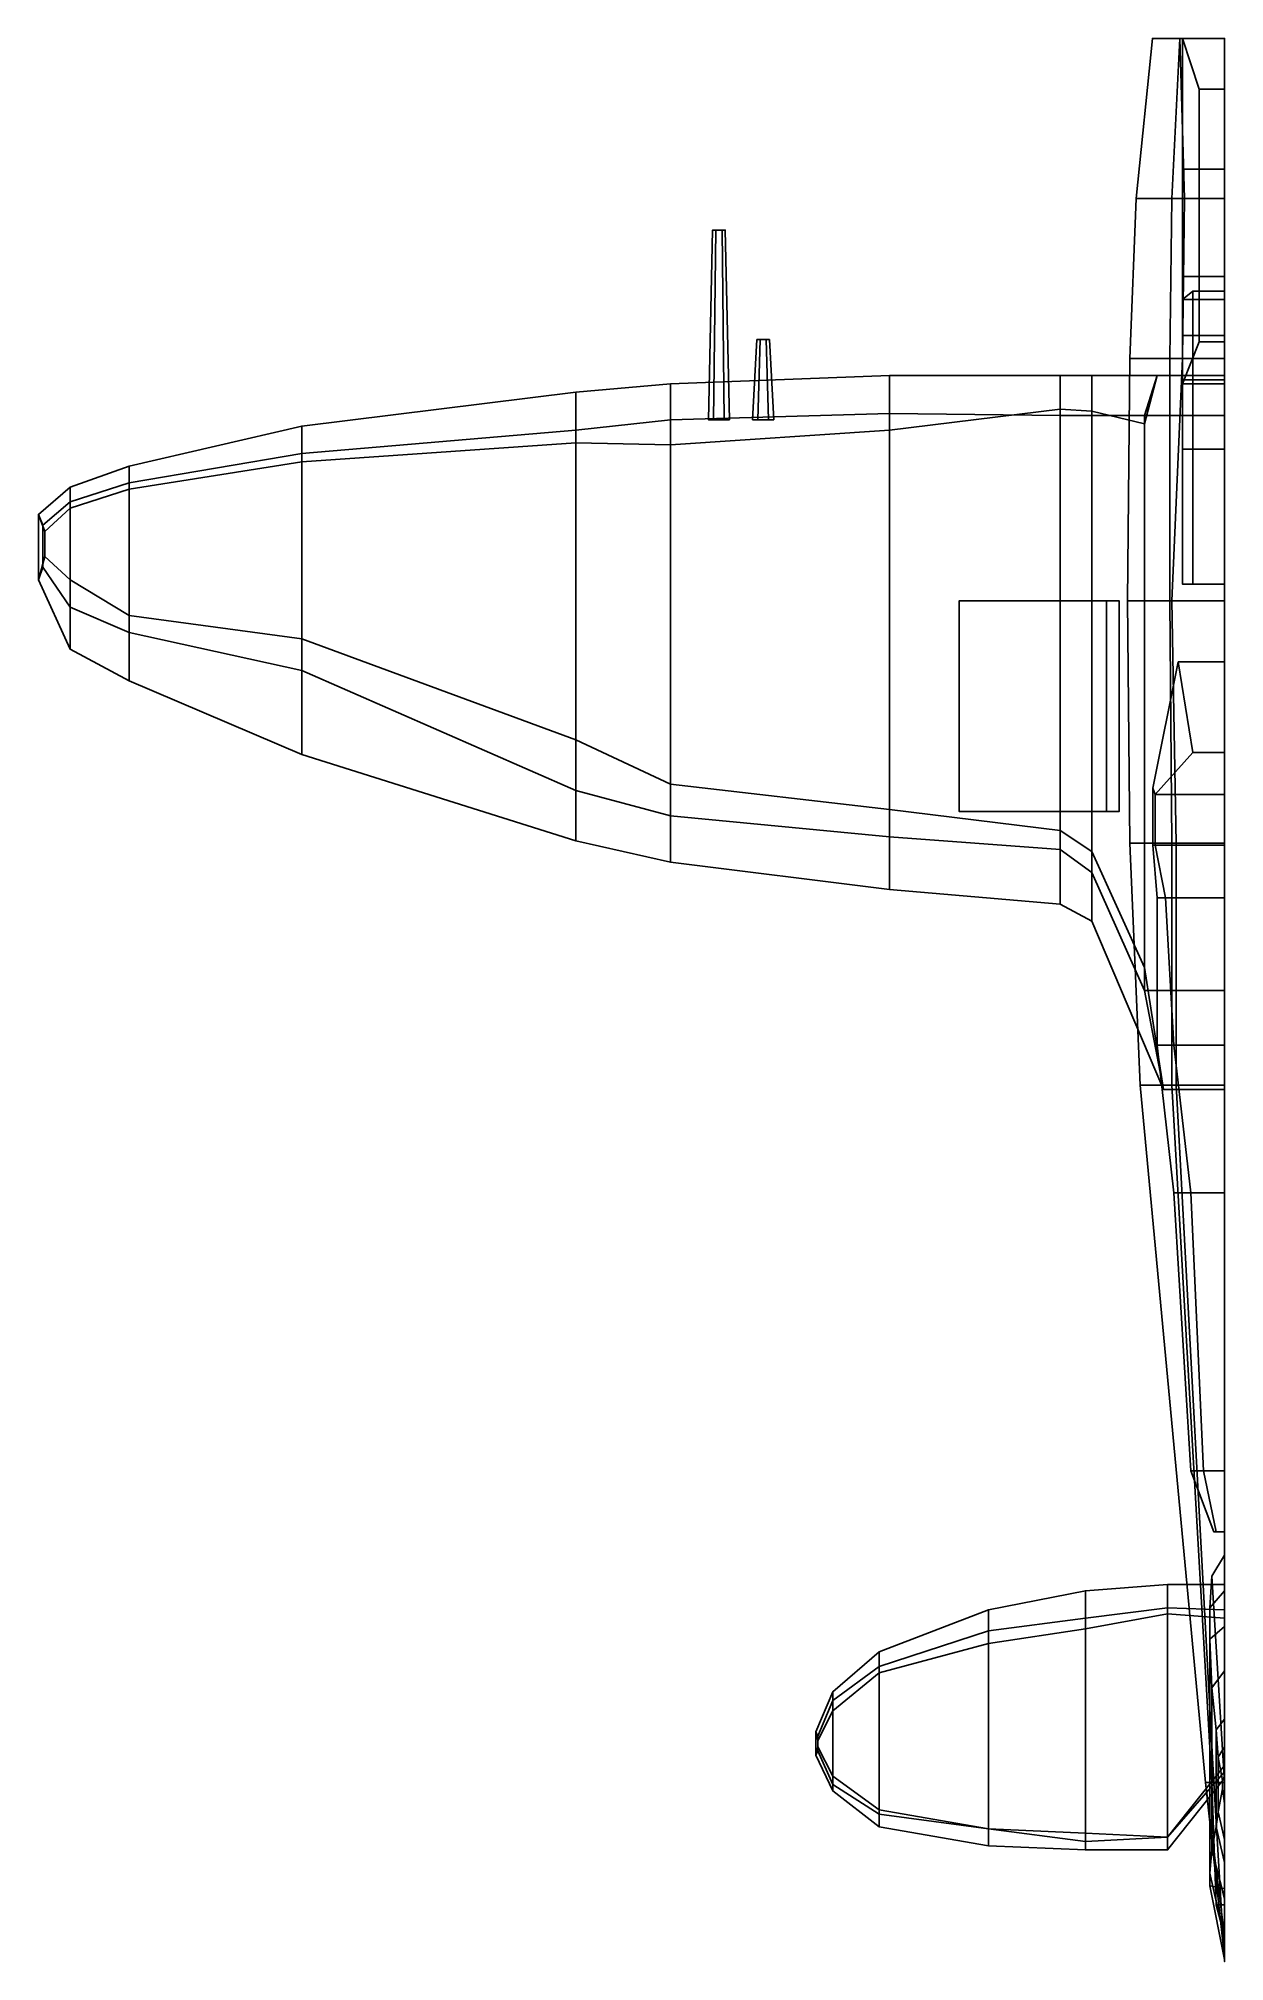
# Model space of a CAD drawing. Extents: x -5.63 to 0, y -4.98 to 4.15.
import ezdxf

# ---------------------------------------------------------------- set-up
doc = ezdxf.new("R2010")
doc.units = 0
doc.layers.add('HULL2', color=3, linetype='CONTINUOUS')

msp = doc.modelspace()

# ---------------------------------------------------------------- linework, layer by layer
at = {"layer": 'HULL2'}
for points in [[(-0.19, 3.39, 2.43), (-0.42, 3.39, 2.2), (-0.3424, 4.15, 2.1012), (-0.2116, 4.15, 2.2812)], [(-0.42, 3.39, 2.2), (-0.42, 3.39, 1.67), (-0.3424, 4.15, 1.8788), (-0.3424, 4.15, 2.1012)], [(-0.42, 3.39, 1.67), (-0.25, 3.39, 1.48), (-0.2116, 4.15, 1.6988), (-0.3424, 4.15, 1.8788)], [(-0.2116, 4.15, 2.2812), (-0.3424, 4.15, 2.1012), (0, 4.15, 2.23), (0, 4.15, 2.35)], [(-0.3424, 4.15, 2.1012), (-0.3424, 4.15, 1.8788), (0, 4.15, 1.74), (0, 4.15, 2.23)], [(-0.3424, 4.15, 1.8788), (-0.2116, 4.15, 1.6988), (0, 4.15, 1.63), (0, 4.15, 1.74)], [(-0.2116, 4.15, 1.6988), (-0.25, 3.39, 1.48), (0, 3.39, 1.44), (0, 4.15, 1.63)], [(0, 4.15, 2.35), (0, 3.39, 2.48), (-0.19, 3.39, 2.43), (-0.2116, 4.15, 2.2812)], [(-0.2, 3.53, 1.52), (-0.12, 3.53, 1.43), (-0.12, 3.91, 1.55), (-0.2, 4.15, 1.7)], [(-0.2, 4.15, 1.7), (-0.12, 3.91, 1.55), (0, 3.91, 1.51), (0, 4.15, 1.7)], [(-0.12, 3.91, 1.55), (-0.12, 3.53, 1.43), (0, 3.53, 1.39), (0, 3.91, 1.51)], [(-0.2, 3.02, 1.44), (-0.12, 3.02, 1.35), (-0.12, 3.53, 1.43), (-0.2, 3.53, 1.52)], [(-0.12, 3.53, 1.43), (-0.12, 3.02, 1.35), (0, 3.02, 1.32), (0, 3.53, 1.39)], [(-0.2, 2.63, 2.44), (-0.45, 2.63, 2.2), (-0.42, 3.39, 2.2), (-0.19, 3.39, 2.43)], [(-0.45, 2.63, 1.61), (-0.26, 2.63, 1.39), (-0.25, 3.39, 1.48), (-0.42, 3.39, 1.67)], [(-0.45, 2.63, 2.2), (-0.45, 2.63, 1.61), (-0.42, 3.39, 1.67), (-0.42, 3.39, 2.2)], [(-0.25, 3.39, 1.48), (-0.26, 2.63, 1.39), (0, 2.63, 1.33), (0, 3.39, 1.44)], [(0, 3.39, 2.48), (0, 2.63, 2.53), (-0.2, 2.63, 2.44), (-0.19, 3.39, 2.43)], [(-2.45, 2.34, 1.62), (-2.425, 2.34, 1.5767), (-2.415, 3.24, 1.594), (-2.43, 3.24, 1.62)], [(-2.425, 2.34, 1.6633), (-2.45, 2.34, 1.62), (-2.43, 3.24, 1.62), (-2.415, 3.24, 1.646)], [(-2.385, 3.24, 1.646), (-2.415, 3.24, 1.646), (-2.43, 3.24, 1.62), (-2.37, 3.24, 1.62)], [(-2.37, 3.24, 1.62), (-2.43, 3.24, 1.62), (-2.415, 3.24, 1.594), (-2.385, 3.24, 1.594)], [(-2.425, 2.34, 1.5767), (-2.375, 2.34, 1.5767), (-2.385, 3.24, 1.594), (-2.415, 3.24, 1.594)], [(-2.375, 2.34, 1.6633), (-2.425, 2.34, 1.6633), (-2.415, 3.24, 1.646), (-2.385, 3.24, 1.646)], [(-2.375, 2.34, 1.5767), (-2.35, 2.34, 1.62), (-2.37, 3.24, 1.62), (-2.385, 3.24, 1.594)], [(-2.35, 2.34, 1.62), (-2.375, 2.34, 1.6633), (-2.385, 3.24, 1.646), (-2.37, 3.24, 1.62)], [(-0.2, 2.51, 1.39), (-0.12, 2.71, 1.35), (-0.12, 3.02, 1.35), (-0.2, 3.02, 1.44)], [(-0.12, 3.02, 1.35), (-0.12, 2.71, 1.35), (0, 2.71, 1.32), (0, 3.02, 1.32)], [(-0.2, 2.74, 1.4), (-0.15, 2.74, 1.15), (-0.15, 2.95, 1.21), (-0.2, 2.91, 1.43)], [(-0.2, 2.91, 1.43), (-0.15, 2.95, 1.21), (0, 2.95, 1.16), (0, 2.91, 1.43)], [(-0.15, 2.95, 1.21), (-0.15, 2.74, 1.15), (0, 2.74, 1.1), (0, 2.95, 1.16)], [(-0.2, 2.53, 1.39), (-0.15, 2.53, 1.13), (-0.15, 2.74, 1.15), (-0.2, 2.74, 1.4)], [(-0.15, 2.74, 1.15), (-0.15, 2.53, 1.13), (0, 2.53, 1.08), (0, 2.74, 1.1)], [(-2.24, 2.34, 1.62), (-2.215, 2.34, 1.5767), (-2.205, 2.72, 1.594), (-2.22, 2.72, 1.62)], [(-2.215, 2.34, 1.6633), (-2.24, 2.34, 1.62), (-2.22, 2.72, 1.62), (-2.205, 2.72, 1.646)], [(-2.16, 2.72, 1.62), (-2.22, 2.72, 1.62), (-2.205, 2.72, 1.594), (-2.175, 2.72, 1.594)], [(-2.175, 2.72, 1.646), (-2.205, 2.72, 1.646), (-2.22, 2.72, 1.62), (-2.16, 2.72, 1.62)], [(-2.215, 2.34, 1.5767), (-2.165, 2.34, 1.5767), (-2.175, 2.72, 1.594), (-2.205, 2.72, 1.594)], [(-2.165, 2.34, 1.6633), (-2.215, 2.34, 1.6633), (-2.205, 2.72, 1.646), (-2.175, 2.72, 1.646)], [(-2.165, 2.34, 1.5767), (-2.14, 2.34, 1.62), (-2.16, 2.72, 1.62), (-2.175, 2.72, 1.594)], [(-2.14, 2.34, 1.62), (-2.165, 2.34, 1.6633), (-2.175, 2.72, 1.646), (-2.16, 2.72, 1.62)], [(0, 2.51, 1.39), (0, 2.71, 1.32), (-0.12, 2.71, 1.35), (-0.2, 2.51, 1.39)], [(-0.25, 1.48, 2.45), (-0.46, 1.48, 2.11), (-0.45, 2.63, 2.2), (-0.2, 2.63, 2.44)], [(-0.46, 1.48, 1.54), (-0.26, 1.48, 1.32), (-0.26, 2.63, 1.39), (-0.45, 2.63, 1.61)], [(-0.46, 1.48, 2.11), (-0.46, 1.48, 1.54), (-0.45, 2.63, 1.61), (-0.45, 2.63, 2.2)], [(-0.26, 2.63, 1.39), (-0.26, 1.48, 1.32), (0, 1.48, 1.26), (0, 2.63, 1.33)], [(0, 2.63, 2.53), (0, 1.48, 2.53), (-0.25, 1.48, 2.45), (-0.2, 2.63, 2.44)], [(-3.08, 2.47, 1.71), (-4.38, 2.31, 1.78), (-4.38, 2.18, 1.71), (-3.08, 2.29, 1.6)], [(-3.08, 2.23, 1.84), (-4.38, 2.14, 1.87), (-4.38, 2.31, 1.78), (-3.08, 2.47, 1.71)], [(-2.63, 2.51, 1.68), (-3.08, 2.47, 1.71), (-3.08, 2.29, 1.6), (-2.63, 2.34, 1.55)], [(-2.63, 2.22, 1.82), (-3.08, 2.23, 1.84), (-3.08, 2.47, 1.71), (-2.63, 2.51, 1.68)], [(-1.59, 2.55, 1.6), (-2.63, 2.51, 1.68), (-2.63, 2.34, 1.55), (-1.59, 2.37, 1.44)], [(-1.59, 2.29, 1.75), (-2.63, 2.22, 1.82), (-2.63, 2.51, 1.68), (-1.59, 2.55, 1.6)], [(-0.78, 2.39, 1.68), (-1.59, 2.29, 1.75), (-1.59, 2.55, 1.6), (-0.78, 2.55, 1.51)], [(-0.78, 2.55, 1.51), (-1.59, 2.55, 1.6), (-1.59, 2.37, 1.44), (-0.78, 2.36, 1.33)], [(-0.63, 2.38, 1.66), (-0.78, 2.39, 1.68), (-0.78, 2.55, 1.51), (-0.63, 2.55, 1.5)], [(-0.63, 2.55, 1.5), (-0.78, 2.55, 1.51), (-0.78, 2.36, 1.33), (-0.63, 2.36, 1.33)], [(-0.38, 2.32, 1.71), (-0.63, 2.38, 1.66), (-0.63, 2.55, 1.5), (-0.32, 2.55, 1.5)], [(-0.32, 2.55, 1.5), (-0.63, 2.55, 1.5), (-0.63, 2.36, 1.33), (-0.38, 2.36, 1.33)], [(0, 2.55, 1.5), (-0.32, 2.55, 1.5), (-0.38, 2.36, 1.33), (0, 2.36, 1.33)], [(-0.2, 2.2, 1.39), (-0.15, 2.2, 1.18), (-0.15, 2.53, 1.13), (-0.2, 2.53, 1.39)], [(-0.15, 2.53, 1.13), (-0.15, 2.2, 1.18), (0, 2.2, 1.13), (0, 2.53, 1.08)], [(-0.78, 0.39, 1.68), (-1.59, 0.49, 1.75), (-1.59, 2.29, 1.75), (-0.78, 2.39, 1.68)], [(-0.63, 0.29, 1.66), (-0.78, 0.39, 1.68), (-0.78, 2.39, 1.68), (-0.63, 2.38, 1.66)], [(-0.38, -0.26, 1.71), (-0.63, 0.29, 1.66), (-0.63, 2.38, 1.66), (-0.38, 2.32, 1.71)], [(-4.38, 2.31, 1.78), (-5.2, 2.12, 1.81), (-5.2, 2.04, 1.78), (-4.38, 2.18, 1.71)], [(-4.38, 2.14, 1.87), (-5.2, 2.01, 1.88), (-5.2, 2.12, 1.81), (-4.38, 2.31, 1.78)], [(-4.38, 2.18, 1.71), (-4.38, 1.15, 1.71), (-3.08, 0.58, 1.6), (-3.08, 2.29, 1.6)], [(-3.08, 2.29, 1.6), (-3.08, 0.58, 1.6), (-2.63, 0.46, 1.55), (-2.63, 2.34, 1.55)], [(-2.63, 2.34, 1.55), (-2.63, 0.46, 1.55), (-1.59, 0.36, 1.44), (-1.59, 2.37, 1.44)], [(-1.59, 0.49, 1.75), (-2.63, 0.61, 1.82), (-2.63, 2.22, 1.82), (-1.59, 2.29, 1.75)], [(-1.59, 2.37, 1.44), (-1.59, 0.36, 1.44), (-0.78, 0.3, 1.33), (-0.78, 2.36, 1.33)], [(-0.78, 2.36, 1.33), (-0.78, 0.3, 1.33), (-0.63, 0.19, 1.33), (-0.63, 2.36, 1.33)], [(-0.63, 2.36, 1.33), (-0.63, 0.19, 1.33), (-0.38, -0.37, 1.33), (-0.38, 2.36, 1.33)], [(-0.38, 2.36, 1.33), (-0.38, -0.37, 1.33), (0, -0.37, 1.33), (0, 2.36, 1.33)], [(-3.08, 0.82, 1.84), (-4.38, 1.3, 1.87), (-4.38, 2.14, 1.87), (-3.08, 2.23, 1.84)], [(-2.63, 0.61, 1.82), (-3.08, 0.82, 1.84), (-3.08, 2.23, 1.84), (-2.63, 2.22, 1.82)], [(-0.2, 1.56, 1.39), (-0.15, 1.56, 1.32), (-0.15, 2.2, 1.18), (-0.2, 2.2, 1.39)], [(-0.15, 2.2, 1.18), (-0.15, 1.56, 1.32), (0, 1.56, 1.27), (0, 2.2, 1.13)], [(-5.2, 2.12, 1.81), (-5.48, 2.02, 1.84), (-5.48, 1.95, 1.81), (-5.2, 2.04, 1.78)], [(-5.2, 2.01, 1.88), (-5.48, 1.92, 1.88), (-5.48, 2.02, 1.84), (-5.2, 2.12, 1.81)], [(-5.2, 2.04, 1.78), (-5.2, 1.33, 1.78), (-4.38, 1.15, 1.71), (-4.38, 2.18, 1.71)], [(-4.38, 1.3, 1.87), (-5.2, 1.41, 1.88), (-5.2, 2.01, 1.88), (-4.38, 2.14, 1.87)], [(-5.48, 2.02, 1.84), (-5.63, 1.89, 1.84), (-5.61, 1.84, 1.82), (-5.48, 1.95, 1.81)], [(-5.48, 1.92, 1.88), (-5.6, 1.81, 1.86), (-5.63, 1.89, 1.84), (-5.48, 2.02, 1.84)], [(-5.48, 1.95, 1.81), (-5.48, 1.45, 1.81), (-5.2, 1.33, 1.78), (-5.2, 2.04, 1.78)], [(-5.2, 1.41, 1.88), (-5.48, 1.58, 1.88), (-5.48, 1.92, 1.88), (-5.2, 2.01, 1.88)], [(-5.61, 1.84, 1.82), (-5.61, 1.64, 1.82), (-5.48, 1.45, 1.81), (-5.48, 1.95, 1.81)], [(-5.48, 1.58, 1.88), (-5.6, 1.69, 1.86), (-5.6, 1.81, 1.86), (-5.48, 1.92, 1.88)], [(-5.63, 1.89, 1.84), (-5.63, 1.58, 1.84), (-5.61, 1.64, 1.82), (-5.61, 1.84, 1.82)], [(-5.6, 1.81, 1.86), (-5.6, 1.69, 1.86), (-5.63, 1.58, 1.84), (-5.63, 1.89, 1.84)], [(-5.48, 1.25, 1.84), (-5.63, 1.58, 1.84), (-5.6, 1.69, 1.86), (-5.48, 1.58, 1.88)], [(-5.48, 1.45, 1.81), (-5.61, 1.64, 1.82), (-5.63, 1.58, 1.84), (-5.48, 1.25, 1.84)], [(-5.2, 1.1, 1.81), (-5.48, 1.25, 1.84), (-5.48, 1.58, 1.88), (-5.2, 1.41, 1.88)], [(0, 1.56, 1.39), (0, 1.56, 1.27), (-0.15, 1.56, 1.32), (-0.2, 1.56, 1.39)], [(-1.26, 1.48, 1.4), (-1.26, 1.48, 1.02), (-0.56, 1.48, 0.95), (-0.5, 1.48, 1.35)], [(-1.26, 0.48, 1.4), (-1.26, 0.48, 1.23), (-1.26, 1.48, 1.02), (-1.26, 1.48, 1.4)], [(-0.56, 1.48, 0.95), (-1.26, 1.48, 1.02), (-1.26, 0.48, 1.23), (-0.56, 0.48, 1.15)], [(-0.5, 1.48, 1.35), (-0.56, 1.48, 0.95), (-0.56, 0.48, 1.15), (-0.5, 0.48, 1.35)], [(-0.23, 0.33, 2.47), (-0.45, 0.33, 2.09), (-0.46, 1.48, 2.11), (-0.25, 1.48, 2.45)], [(-0.45, 0.33, 1.55), (-0.25, 0.33, 1.33), (-0.26, 1.48, 1.32), (-0.46, 1.48, 1.54)], [(-0.45, 0.33, 2.09), (-0.45, 0.33, 1.55), (-0.46, 1.48, 1.54), (-0.46, 1.48, 2.11)], [(-0.26, 1.48, 1.32), (-0.25, 0.33, 1.33), (0, 0.33, 1.26), (0, 1.48, 1.26)], [(0, 1.48, 2.53), (0, 0.33, 2.55), (-0.23, 0.33, 2.47), (-0.25, 1.48, 2.45)], [(-5.2, 1.33, 1.78), (-5.48, 1.45, 1.81), (-5.48, 1.25, 1.84), (-5.2, 1.1, 1.81)], [(-4.38, 0.75, 1.78), (-5.2, 1.1, 1.81), (-5.2, 1.41, 1.88), (-4.38, 1.3, 1.87)], [(-4.38, 1.15, 1.71), (-5.2, 1.33, 1.78), (-5.2, 1.1, 1.81), (-4.38, 0.75, 1.78)], [(-3.08, 0.34, 1.71), (-4.38, 0.75, 1.78), (-4.38, 1.3, 1.87), (-3.08, 0.82, 1.84)], [(-0.33, 0.56, 2.74), (-0.34, 0.59, 2.28), (-0.22, 1.19, 2.46), (-0.15, 0.76, 2.78)], [(-0.15, 0.76, 2.78), (-0.22, 1.19, 2.46), (0, 1.19, 2.46), (0, 0.76, 2.78)], [(-3.08, 0.58, 1.6), (-4.38, 1.15, 1.71), (-4.38, 0.75, 1.78), (-3.08, 0.34, 1.71)], [(-2.63, 0.24, 1.68), (-3.08, 0.34, 1.71), (-3.08, 0.82, 1.84), (-2.63, 0.61, 1.82)], [(0, 0.76, 2.78), (0, 0.56, 2.82), (-0.33, 0.56, 2.74), (-0.15, 0.76, 2.78)], [(-2.63, 0.46, 1.55), (-3.08, 0.58, 1.6), (-3.08, 0.34, 1.71), (-2.63, 0.24, 1.68)], [(-1.59, 0.11, 1.6), (-2.63, 0.24, 1.68), (-2.63, 0.61, 1.82), (-1.59, 0.49, 1.75)], [(-0.33, 0.32, 2.74), (-0.34, 0.32, 2.28), (-0.34, 0.59, 2.28), (-0.33, 0.56, 2.74)], [(0, 0.56, 2.82), (0, 0.32, 2.82), (-0.33, 0.32, 2.74), (-0.33, 0.56, 2.74)], [(-1.59, 0.36, 1.44), (-2.63, 0.46, 1.55), (-2.63, 0.24, 1.68), (-1.59, 0.11, 1.6)], [(-0.78, 0.04, 1.51), (-1.59, 0.11, 1.6), (-1.59, 0.49, 1.75), (-0.78, 0.39, 1.68)], [(-0.56, 0.48, 1.15), (-1.26, 0.48, 1.23), (-1.26, 0.48, 1.4), (-0.5, 0.48, 1.35)], [(-0.63, -0.04, 1.5), (-0.78, 0.04, 1.51), (-0.78, 0.39, 1.68), (-0.63, 0.29, 1.66)], [(-0.78, 0.3, 1.33), (-1.59, 0.36, 1.44), (-1.59, 0.11, 1.6), (-0.78, 0.04, 1.51)], [(-0.63, 0.19, 1.33), (-0.78, 0.3, 1.33), (-0.78, 0.04, 1.51), (-0.63, -0.04, 1.5)], [(-0.29, -0.84, 1.5), (-0.63, -0.04, 1.5), (-0.63, 0.29, 1.66), (-0.38, -0.26, 1.71)], [(-0.4, -0.82, 2.03), (-0.4, -0.82, 1.63), (-0.45, 0.33, 1.55), (-0.45, 0.33, 2.09)], [(-0.4, -0.82, 1.63), (-0.25, -0.82, 1.41), (-0.25, 0.33, 1.33), (-0.45, 0.33, 1.55)], [(-0.23, -0.82, 2.46), (-0.4, -0.82, 2.03), (-0.45, 0.33, 2.09), (-0.23, 0.33, 2.47)], [(-0.28, 0.07, 2.69), (-0.32, 0.07, 2.25), (-0.34, 0.32, 2.28), (-0.33, 0.32, 2.74)], [(0, 0.32, 2.82), (0, 0.07, 2.74), (-0.28, 0.07, 2.69), (-0.33, 0.32, 2.74)], [(-0.25, 0.33, 1.33), (-0.25, -0.82, 1.41), (0, -0.82, 1.35), (0, 0.33, 1.26)], [(-0.38, -0.37, 1.33), (-0.63, 0.19, 1.33), (-0.63, -0.04, 1.5), (-0.29, -0.84, 1.5)], [(-0.24, -0.63, 2.64), (-0.32, -0.63, 2.22), (-0.32, 0.07, 2.25), (-0.28, 0.07, 2.69)], [(0, 0.07, 2.74), (0, -0.63, 2.74), (-0.24, -0.63, 2.64), (-0.28, 0.07, 2.69)], [(0, -0.37, 1.33), (-0.38, -0.37, 1.33), (-0.29, -0.84, 1.5), (0, -0.84, 1.5)], [(-0.16, -1.33, 2.6), (-0.24, -1.33, 2.27), (-0.32, -0.63, 2.22), (-0.24, -0.63, 2.64)], [(0, -0.63, 2.74), (0, -1.33, 2.68), (-0.16, -1.33, 2.6), (-0.24, -0.63, 2.64)], [(-0.05, -4.13, 2.33), (-0.09, -4.13, 2.12), (-0.4, -0.82, 2.03), (-0.23, -0.82, 2.46)], [(-0.09, -4.13, 1.85), (-0.06, -4.13, 1.78), (-0.25, -0.82, 1.41), (-0.4, -0.82, 1.63)], [(-0.09, -4.13, 2.12), (-0.09, -4.13, 1.85), (-0.4, -0.82, 1.63), (-0.4, -0.82, 2.03)], [(-0.25, -0.82, 1.41), (-0.06, -4.13, 1.78), (0, -4.13, 1.72), (0, -0.82, 1.35)], [(0, -0.82, 2.54), (0, -4.13, 2.41), (-0.05, -4.13, 2.33), (-0.23, -0.82, 2.46)], [(-0.1, -2.65, 2.48), (-0.16, -2.65, 2.22), (-0.24, -1.33, 2.27), (-0.16, -1.33, 2.6)], [(0, -1.33, 2.68), (0, -2.65, 2.52), (-0.1, -2.65, 2.48), (-0.16, -1.33, 2.6)], [(-0.04, -2.94, 2.43), (-0.05, -2.94, 2.31), (-0.16, -2.65, 2.22), (-0.1, -2.65, 2.48)], [(0, -2.65, 2.52), (0, -2.94, 2.45), (-0.04, -2.94, 2.43), (-0.1, -2.65, 2.48)], [(0, -2.94, 2.45), (0, -2.94, 2.31), (-0.05, -2.94, 2.31), (-0.04, -2.94, 2.45)], [(-0.07, -3.3, 2.55), (-0.06, -3.15, 2.37), (0, -3.05, 2.45), (0, -3.22, 2.55)], [(-0.66, -3.22, 2.29), (-0.27, -3.19, 2.29), (-0.27, -3.33, 2.36), (-0.66, -3.4, 2.36)], [(-0.66, -3.35, 2.21), (-0.27, -3.3, 2.2), (-0.27, -3.19, 2.29), (-0.66, -3.22, 2.29)], [(-0.27, -3.19, 2.29), (0, -3.19, 2.29), (0, -3.35, 2.36), (-0.27, -3.33, 2.36)], [(-0.27, -3.3, 2.2), (0, -3.31, 2.2), (0, -3.19, 2.29), (-0.27, -3.19, 2.29)], [(-0.07, -4.13, 2.55), (0, -4.13, 2.41), (-0.06, -3.15, 2.37), (-0.07, -3.3, 2.55)], [(-1.12, -3.41, 2.23), (-0.66, -3.35, 2.21), (-0.66, -3.22, 2.29), (-1.12, -3.31, 2.29)], [(-1.12, -3.31, 2.29), (-0.66, -3.22, 2.29), (-0.66, -3.4, 2.36), (-1.12, -3.47, 2.36)], [(-0.07, -3.45, 2.94), (-0.07, -3.3, 2.55), (0, -3.22, 2.55), (0, -3.39, 2.94)], [(-1.64, -3.51, 2.29), (-1.12, -3.31, 2.29), (-1.12, -3.47, 2.36), (-1.64, -3.61, 2.36)], [(-1.64, -3.58, 2.25), (-1.12, -3.41, 2.23), (-1.12, -3.31, 2.29), (-1.64, -3.51, 2.29)], [(-1.12, -4.35, 2.23), (-0.66, -4.37, 2.21), (-0.66, -3.35, 2.21), (-1.12, -3.41, 2.23)], [(-0.66, -4.37, 2.21), (-0.27, -4.39, 2.2), (-0.27, -3.3, 2.2), (-0.66, -3.35, 2.21)], [(-0.27, -3.33, 2.36), (-0.27, -4.39, 2.36), (-0.66, -4.41, 2.36), (-0.66, -3.4, 2.36)], [(-0.27, -4.39, 2.2), (0, -4.08, 2.2), (0, -3.31, 2.2), (-0.27, -3.3, 2.2)], [(0, -3.35, 2.36), (0, -4.05, 2.36), (-0.27, -4.39, 2.36), (-0.27, -3.33, 2.36)], [(-0.07, -4.13, 2.94), (-0.07, -4.13, 2.55), (-0.07, -3.3, 2.55), (-0.07, -3.45, 2.94)], [(-1.64, -4.28, 2.25), (-1.12, -4.35, 2.23), (-1.12, -3.41, 2.23), (-1.64, -3.58, 2.25)], [(-0.66, -3.4, 2.36), (-0.66, -4.41, 2.36), (-1.12, -4.35, 2.36), (-1.12, -3.47, 2.36)], [(-0.06, -3.68, 3.33), (-0.07, -3.45, 2.94), (0, -3.39, 2.94), (0, -3.6, 3.33)], [(-0.06, -4.13, 3.33), (-0.07, -4.13, 2.94), (-0.07, -3.45, 2.94), (-0.06, -3.68, 3.33)], [(-1.86, -3.7, 2.29), (-1.64, -3.51, 2.29), (-1.64, -3.61, 2.36), (-1.86, -3.79, 2.34)], [(-1.86, -3.74, 2.26), (-1.64, -3.58, 2.25), (-1.64, -3.51, 2.29), (-1.86, -3.7, 2.29)], [(-1.12, -3.47, 2.36), (-1.12, -4.35, 2.36), (-1.64, -4.26, 2.36), (-1.64, -3.61, 2.36)], [(-1.86, -4.14, 2.26), (-1.64, -4.28, 2.25), (-1.64, -3.58, 2.25), (-1.86, -3.74, 2.26)], [(-1.64, -3.61, 2.36), (-1.64, -4.26, 2.36), (-1.86, -4.1, 2.34), (-1.86, -3.79, 2.34)], [(-0.04, -3.88, 3.61), (-0.06, -3.68, 3.33), (0, -3.6, 3.33), (0, -3.83, 3.61)], [(-1.94, -3.89, 2.29), (-1.86, -3.7, 2.29), (-1.86, -3.79, 2.34), (-1.93, -3.93, 2.33)], [(-1.93, -3.91, 2.27), (-1.86, -3.74, 2.26), (-1.86, -3.7, 2.29), (-1.94, -3.89, 2.29)], [(-1.93, -3.98, 2.27), (-1.86, -4.14, 2.26), (-1.86, -3.74, 2.26), (-1.93, -3.91, 2.27)], [(-0.04, -4.13, 3.61), (-0.06, -4.13, 3.33), (-0.06, -3.68, 3.33), (-0.04, -3.88, 3.61)], [(-1.86, -3.79, 2.34), (-1.86, -4.1, 2.34), (-1.93, -3.96, 2.33), (-1.93, -3.93, 2.33)], [(-0.03, -4.01, 3.72), (-0.04, -3.88, 3.61), (0, -3.83, 3.61), (0, -3.96, 3.72)], [(-1.93, -3.93, 2.33), (-1.93, -3.96, 2.33), (-1.94, -4, 2.29), (-1.94, -3.89, 2.29)], [(-1.94, -3.89, 2.29), (-1.94, -4, 2.29), (-1.93, -3.98, 2.27), (-1.93, -3.91, 2.27)], [(-0.03, -4.13, 3.72), (-0.04, -4.13, 3.61), (-0.04, -3.88, 3.61), (-0.03, -4.01, 3.72)], [(-1.93, -3.96, 2.33), (-1.86, -4.1, 2.34), (-1.86, -4.17, 2.29), (-1.94, -4, 2.29)], [(-1.94, -4, 2.29), (-1.86, -4.17, 2.29), (-1.86, -4.14, 2.26), (-1.93, -3.98, 2.27)], [(-0.01, -4.12, 3.78), (-0.03, -4.01, 3.72), (0, -3.96, 3.72), (0, -4.1, 3.8)], [(-0.01, -4.13, 3.78), (-0.03, -4.13, 3.72), (-0.03, -4.01, 3.72), (-0.01, -4.12, 3.78)], [(-1.86, -4.1, 2.34), (-1.64, -4.26, 2.36), (-1.64, -4.34, 2.29), (-1.86, -4.17, 2.29)], [(-0.27, -4.39, 2.36), (0, -4.05, 2.36), (0, -4.11, 2.29), (-0.27, -4.45, 2.29)], [(-0.27, -4.45, 2.29), (0, -4.11, 2.29), (0, -4.08, 2.2), (-0.27, -4.39, 2.2)], [(0, -4.1, 3.8), (0, -4.13, 3.8), (-0.01, -4.13, 3.78), (-0.01, -4.12, 3.78)], [(-1.86, -4.17, 2.29), (-1.64, -4.34, 2.29), (-1.64, -4.28, 2.25), (-1.86, -4.14, 2.26)], [(0, -4.98, 2.34), (0, -4.96, 2.22), (-0.09, -4.13, 2.12), (-0.05, -4.13, 2.33)], [(0, -4.96, 2.22), (0, -4.86, 1.97), (-0.09, -4.13, 1.85), (-0.09, -4.13, 2.12)], [(0, -4.86, 1.97), (-0.04, -4.71, 1.81), (-0.06, -4.13, 1.78), (-0.09, -4.13, 1.85)], [(-0.06, -4.45, 3.33), (-0.07, -4.56, 2.94), (-0.07, -4.13, 2.94), (-0.06, -4.13, 3.33)], [(-0.07, -4.56, 2.94), (-0.07, -4.62, 2.55), (-0.07, -4.13, 2.55), (-0.07, -4.13, 2.94)], [(-0.07, -4.62, 2.55), (0, -4.634, 2.3685), (0, -4.13, 2.41), (-0.07, -4.13, 2.55)], [(-0.04, -4.34, 3.61), (-0.06, -4.45, 3.33), (-0.06, -4.13, 3.33), (-0.04, -4.13, 3.61)], [(-0.06, -4.13, 1.78), (-0.04, -4.71, 1.81), (0, -4.71, 1.81), (0, -4.13, 1.72)], [(0, -4.13, 2.41), (0, -4.98, 2.34), (0, -4.98, 2.34), (-0.05, -4.13, 2.33)], [(-0.03, -4.27, 3.72), (-0.04, -4.34, 3.61), (-0.04, -4.13, 3.61), (-0.03, -4.13, 3.72)], [(-0.01, -4.16, 3.78), (-0.03, -4.27, 3.72), (-0.03, -4.13, 3.72), (-0.01, -4.13, 3.78)], [(0, -4.23, 3.8), (0, -4.4, 3.72), (-0.03, -4.27, 3.72), (-0.01, -4.16, 3.78)], [(0, -4.13, 3.8), (0, -4.23, 3.8), (-0.01, -4.16, 3.78), (-0.01, -4.13, 3.78)], [(-1.64, -4.26, 2.36), (-1.12, -4.35, 2.36), (-1.12, -4.43, 2.29), (-1.64, -4.34, 2.29)], [(-1.64, -4.34, 2.29), (-1.12, -4.43, 2.29), (-1.12, -4.35, 2.23), (-1.64, -4.28, 2.25)], [(0, -4.4, 3.72), (0, -4.51, 3.61), (-0.04, -4.34, 3.61), (-0.03, -4.27, 3.72)], [(-1.12, -4.43, 2.29), (-0.66, -4.45, 2.29), (-0.66, -4.37, 2.21), (-1.12, -4.35, 2.23)], [(-1.12, -4.35, 2.36), (-0.66, -4.41, 2.36), (-0.66, -4.45, 2.29), (-1.12, -4.43, 2.29)], [(-0.66, -4.45, 2.29), (-0.27, -4.45, 2.29), (-0.27, -4.39, 2.2), (-0.66, -4.37, 2.21)], [(0, -4.51, 3.61), (0, -4.68, 3.33), (-0.06, -4.45, 3.33), (-0.04, -4.34, 3.61)], [(-0.66, -4.41, 2.36), (-0.27, -4.39, 2.36), (-0.27, -4.45, 2.29), (-0.66, -4.45, 2.29)], [(0, -4.68, 3.33), (0, -4.87, 2.94), (-0.07, -4.56, 2.94), (-0.06, -4.45, 3.33)], [(0, -4.87, 2.94), (0, -4.97, 2.55), (-0.07, -4.62, 2.55), (-0.07, -4.56, 2.94)], [(0, -4.97, 2.55), (0, -4.98, 2.34), (0, -4.634, 2.3685), (-0.07, -4.62, 2.55)]]:
    msp.add_3dface(points, dxfattribs=at)

doc.saveas('drawing.dxf')
